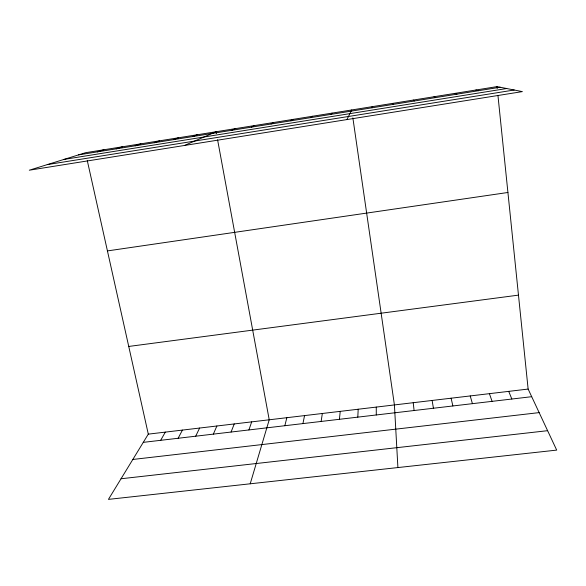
<?xml version="1.0" encoding="UTF-8"?>
<svg xmlns="http://www.w3.org/2000/svg" width="586" height="586" viewBox="0 0 586 586"><rect width="100%" height="100%" fill="white"/><g stroke="black" fill="none" stroke-linecap="round" stroke-linejoin="round"><path stroke-width="0.88" d="M357.804 417.137L358.192 409.233M372.044 107.787L372.125 106.681M339.426 419.298L340.224 411.365M321.135 421.451L322.337 413.489M302.94 423.59L304.544 415.599M284.84 425.722L286.84 417.701M250.207 483.802L269.223 419.788L217.589 139.798M248.911 429.941L251.687 421.869M231.082 432.036L234.246 423.942M213.348 434.123L216.886 426M195.695 436.196L199.614 428.051M346.927 119.581L351.717 109.963M178.137 438.262L182.429 430.095M160.667 440.32L165.325 432.124M87.285 160.579L148.302 434.138L108.439 499.382L556.7 450.107L528.133 389.067L497.968 95.657M330.944 114.387L332.028 113.12M310.873 117.61L312.441 116.27M290.912 120.811L292.963 119.398M271.069 123.998L273.589 122.511M251.328 127.162L254.324 125.602M231.704 130.312L235.162 128.678M184.502 145.467L216.102 131.74L216.432 133.535M192.779 136.56L197.145 134.787M173.478 139.651L178.298 137.813M154.279 142.735L159.546 140.823M135.19 145.797L140.889 143.819M116.204 148.844L122.342 146.8M97.32 151.877L103.89 149.767M497.038 86.618L85.534 152.712L29.3 170.204L522.36 91.614L497.038 86.618L497.228 88.427M78.546 154.887L500.158 87.233M63.918 159.436L506.7 88.523M47.261 164.615L514.208 90.01M107.436 250.911L507.923 192.479M128.744 346.443L518.471 295.132M148.302 434.138L528.133 389.067M143.284 442.364L531.7 396.693M132.832 459.461L539.149 412.617M121.038 478.762L547.61 430.688M475.92 90.01L478.484 90.713M454.919 93.386L456.948 94.17M434.043 96.734L435.53 97.606M413.284 100.074L414.243 101.019M392.649 103.385L393.081 104.418M508.721 391.367L511.834 399.029M489.42 393.66L492.072 401.351M470.221 395.938L472.419 403.666M451.117 398.202L452.868 405.959M432.116 400.458L433.428 408.244M352.867 117.881L394.415 404.933L397.909 467.562M413.218 402.699L414.09 410.522M376.263 407.087L376.278 414.969"/></g></svg>
